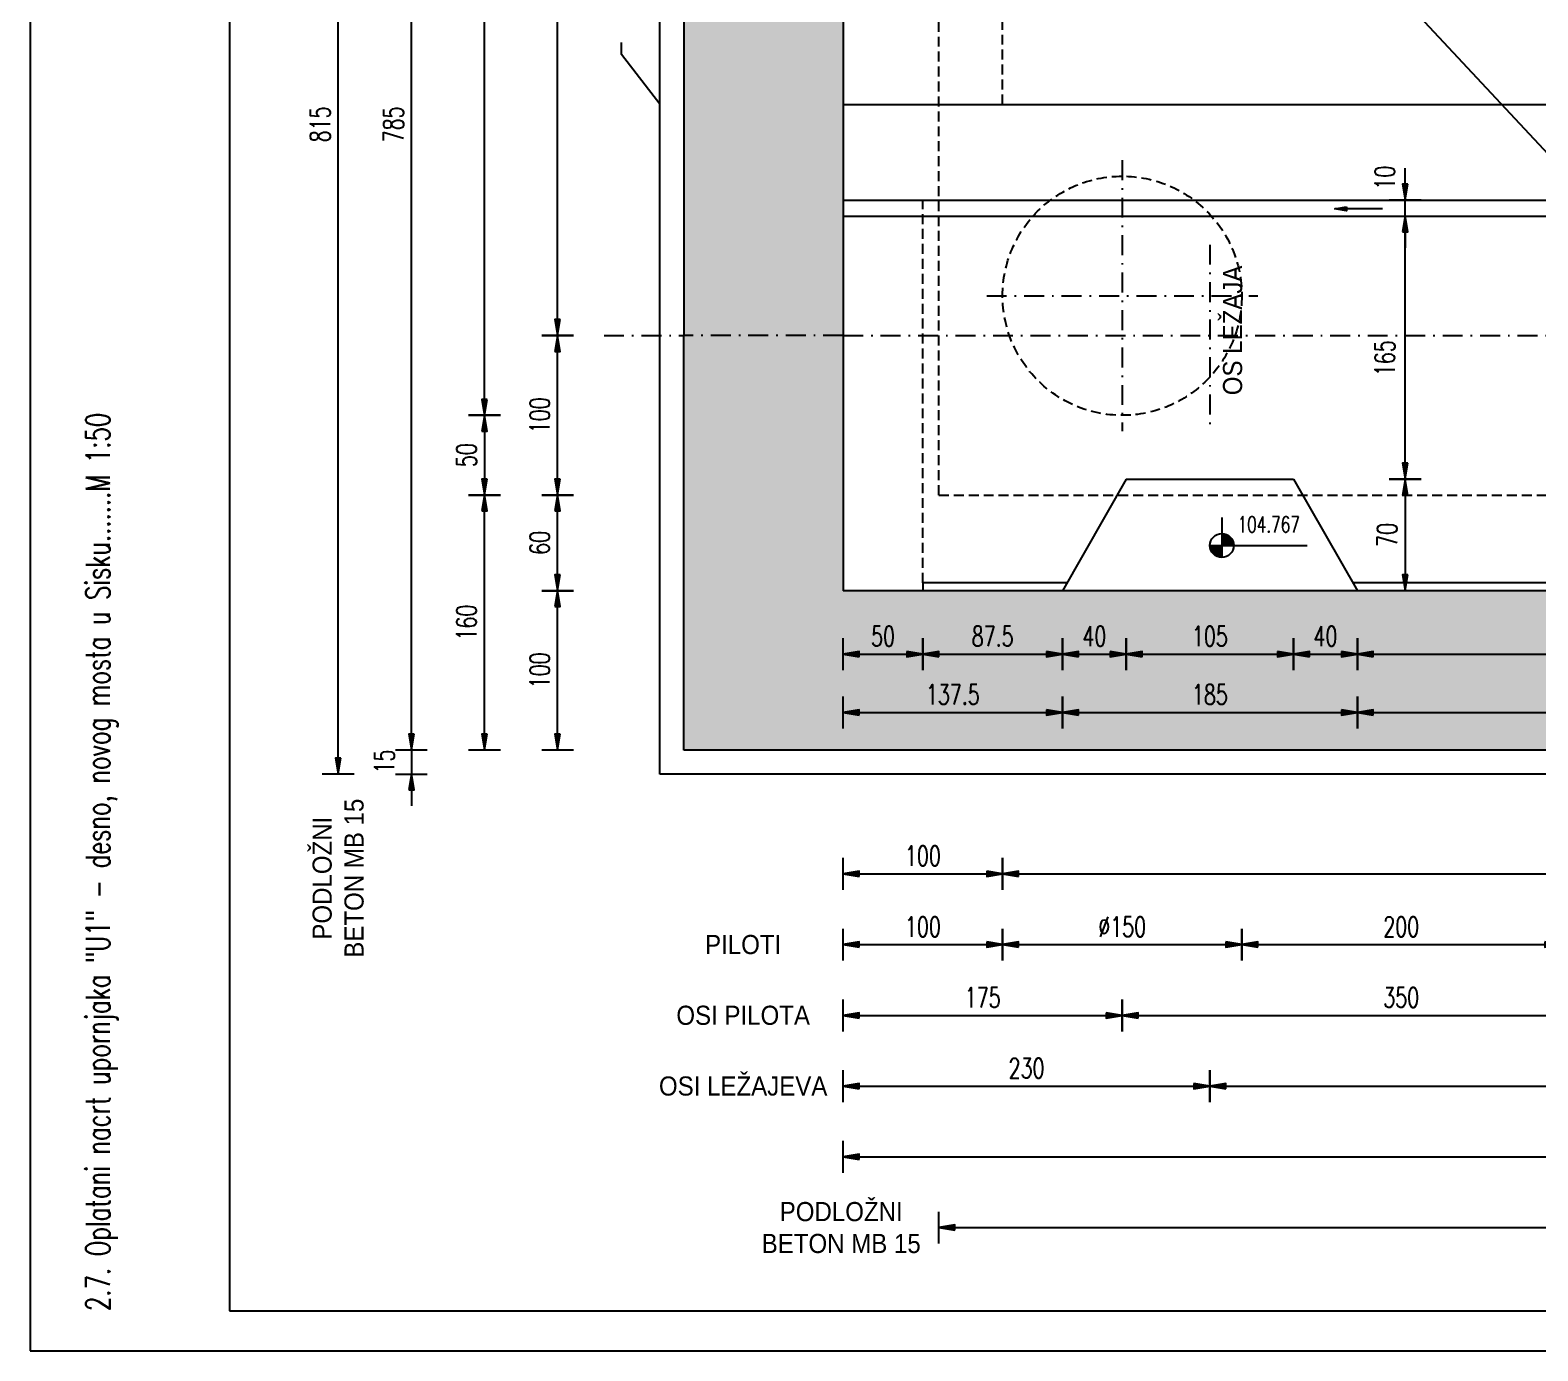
# Model space of a CAD drawing. Extents: x 4294 to 9958, y 64482 to 68154.
# Drawn here: x 4294 to 5240, y 64482 to 65310 of the extents above; entities that cross this region are included whole.
import ezdxf

# ---------------------------------------------------------------- set-up
doc = ezdxf.new("R2010")
doc.units = 0
doc.header["$LTSCALE"] = 50
doc.header["$PDMODE"] = 34
doc.header["$PDSIZE"] = 5
doc.linetypes.add('CENTER', pattern=[0.47, 0.25, -0.1, 0.02, -0.1])
doc.linetypes.add('HIDDEN2', pattern=[0.1875, 0.125, -0.0625])
doc.layers.get('DEFPOINTS').update_dxf_attribs({"linetype": 'CONTINUOUS'})
for name, color, linetype in [('BETON', 7, 'CONTINUOUS'), ('BETON tan', 40, 'CONTINUOUS'), ('FILE', 8, 'CONTINUOUS'), ('KOTE', 4, 'CONTINUOUS'), ('NEVIDLJIVO', 9, 'HIDDEN2'), ('OSI', 2, 'CENTER'), ('POM', 9, 'CONTINUOUS'), ('TANKO', 8, 'CONTINUOUS'), ('TEKST', 7, 'CONTINUOUS')]:
    doc.layers.add(name, color=color, linetype=linetype)
doc.styles.add('KOTE', font='romans.shx', dxfattribs={"width": 0.7})
doc.styles.get("Standard").update_dxf_attribs({"font": 'romans.shx', "width": 0.9})
doc.dimstyles.new('M50', dxfattribs={"dimscale": 100, "dimtxt": 0.125, "dimasz": 0.1, "dimexe": 0.4, "dimexo": 2, "dimgap": 0.05, "dimtad": 1, "dimdec": 1, "dimrnd": 0.01, "dimdsep": 46, "dimtxsty": 'KOTE', "dimblk1": 'S', "dimblk2": 'S', "dimsah": 1, "dimcen": 0.4, "dimdle": 0.4, "dimse1": 1, "dimse2": 1, "dimclrd": 8, "dimclre": 251, "dimclrt": 4, "dimadec": 0, "dimazin": 0, "dimtfac": 1, "dimtdec": 1, "dimtmove": 2, "dimatfit": 3, "dimldrblk": 'S', "dimfxl": 0, "dimtvp": 1, "dimtolj": 1, "dimtzin": 4, "dimarcsym": 0})

# ---------------------------------------------------------------- blocks, each defined once
blk = doc.blocks.new('S')
at = {"layer": 'KOTE', "color": 9}
blk.add_line((0, 1), (0, -1), dxfattribs=at)
blk.add_lwpolyline([(-1, 0.167), (-1, -0.167), (0, 0)], close=True, dxfattribs=at)
at = {"layer": 'KOTE', "color": 9, "linetype": 'ByBlock'}
blk.add_solid([(-1, 0.167), (-1, -0.167), (0, 0)], dxfattribs=at)
blk = doc.blocks.new('*D263')
at = {"layer": 'DEFPOINTS', "color": 0}
for p in [(4904.43, 65263.45), (4804.43, 64958.45), (4904.43, 64780.8)]:
    blk.add_point(p, dxfattribs=at)
at = {"layer": 'POM', "color": 8, "lineweight": -2}
blk.add_line((4814.43, 64780.8), (4894.43, 64780.8), dxfattribs=at)
at = {"layer": 'POM', "color": 8, "lineweight": -2, "xscale": 10, "yscale": 10, "zscale": 10, "rotation": 180}
blk.add_blockref('S', (4804.43, 64780.8), dxfattribs=at)
at = {"layer": 'POM', "color": 8, "lineweight": -2, "xscale": 10, "yscale": 10, "zscale": 10}
blk.add_blockref('S', (4904.43, 64780.8), dxfattribs=at)
at = {"layer": 'POM', "color": 4, "insert": (4854.43, 64792.05), "char_height": 12.5, "attachment_point": 5, "style": 'KOTE'}
blk.add_mtext('\\A1;100', dxfattribs=at)
blk = doc.blocks.new('*D264')
at = {"layer": 'DEFPOINTS', "color": 0}
for p in [(4904.43, 65263.45), (6104.43, 65263.45), (6104.43, 64780.8)]:
    blk.add_point(p, dxfattribs=at)
at = {"layer": 'POM', "color": 8, "lineweight": -2}
blk.add_line((4914.43, 64780.8), (6094.43, 64780.8), dxfattribs=at)
at = {"layer": 'POM', "color": 8, "lineweight": -2, "xscale": 10, "yscale": 10, "zscale": 10, "rotation": 180}
blk.add_blockref('S', (4904.43, 64780.8), dxfattribs=at)
at = {"layer": 'POM', "color": 8, "lineweight": -2, "xscale": 10, "yscale": 10, "zscale": 10}
blk.add_blockref('S', (6104.43, 64780.8), dxfattribs=at)
at = {"layer": 'POM', "color": 4, "insert": (5504.43, 64792.05), "char_height": 12.5, "attachment_point": 5, "style": 'KOTE'}
blk.add_mtext('\\A1;1200', dxfattribs=at)
blk = doc.blocks.new('*D266')
at = {"layer": 'DEFPOINTS', "color": 0}
for p in [(4904.43, 65143.45), (4804.43, 64958.45), (4904.43, 64736.41)]:
    blk.add_point(p, dxfattribs=at)
at = {"layer": 'POM', "color": 8, "lineweight": -2}
blk.add_line((4814.43, 64736.41), (4894.43, 64736.41), dxfattribs=at)
at = {"layer": 'POM', "color": 8, "lineweight": -2, "xscale": 10, "yscale": 10, "zscale": 10, "rotation": 180}
blk.add_blockref('S', (4804.43, 64736.41), dxfattribs=at)
at = {"layer": 'POM', "color": 8, "lineweight": -2, "xscale": 10, "yscale": 10, "zscale": 10}
blk.add_blockref('S', (4904.43, 64736.41), dxfattribs=at)
at = {"layer": 'POM', "color": 4, "insert": (4854.43, 64747.66), "char_height": 12.5, "attachment_point": 5, "style": 'KOTE'}
blk.add_mtext('\\A1;100', dxfattribs=at)
blk = doc.blocks.new('*D267')
at = {"layer": 'DEFPOINTS', "color": 0}
for p in [(4904.43, 65143.45), (5054.43, 65143.45), (5054.43, 64736.41)]:
    blk.add_point(p, dxfattribs=at)
at = {"layer": 'POM', "color": 8, "lineweight": -2}
blk.add_line((4914.43, 64736.41), (5044.43, 64736.41), dxfattribs=at)
at = {"layer": 'POM', "color": 8, "lineweight": -2, "xscale": 10, "yscale": 10, "zscale": 10, "rotation": 180}
blk.add_blockref('S', (4904.43, 64736.41), dxfattribs=at)
at = {"layer": 'POM', "color": 8, "lineweight": -2, "xscale": 10, "yscale": 10, "zscale": 10}
blk.add_blockref('S', (5054.43, 64736.41), dxfattribs=at)
at = {"layer": 'POM', "color": 4, "insert": (4979.43, 64747.66), "char_height": 12.5, "attachment_point": 5, "style": 'KOTE'}
blk.add_mtext('\\A1;%%c150', dxfattribs=at)
blk = doc.blocks.new('*D268')
at = {"layer": 'DEFPOINTS', "color": 0}
for p in [(5054.43, 65143.45), (5254.43, 65143.45), (5254.43, 64736.41)]:
    blk.add_point(p, dxfattribs=at)
at = {"layer": 'POM', "color": 8, "lineweight": -2}
blk.add_line((5064.43, 64736.41), (5244.43, 64736.41), dxfattribs=at)
at = {"layer": 'POM', "color": 8, "lineweight": -2, "xscale": 10, "yscale": 10, "zscale": 10, "rotation": 180}
blk.add_blockref('S', (5054.43, 64736.41), dxfattribs=at)
at = {"layer": 'POM', "color": 8, "lineweight": -2, "xscale": 10, "yscale": 10, "zscale": 10}
blk.add_blockref('S', (5254.43, 64736.41), dxfattribs=at)
at = {"layer": 'POM', "color": 4, "insert": (5154.43, 64747.66), "char_height": 12.5, "attachment_point": 5, "style": 'KOTE'}
blk.add_mtext('\\A1;200', dxfattribs=at)
blk = doc.blocks.new('*D275')
at = {"layer": 'DEFPOINTS', "color": 0}
for p in [(4979.43, 65058.45), (4804.43, 64958.45), (4979.43, 64692.03)]:
    blk.add_point(p, dxfattribs=at)
at = {"layer": 'POM', "color": 8, "lineweight": -2}
blk.add_line((4814.43, 64692.03), (4969.43, 64692.03), dxfattribs=at)
at = {"layer": 'POM', "color": 8, "lineweight": -2, "xscale": 10, "yscale": 10, "zscale": 10, "rotation": 180}
blk.add_blockref('S', (4804.43, 64692.03), dxfattribs=at)
at = {"layer": 'POM', "color": 8, "lineweight": -2, "xscale": 10, "yscale": 10, "zscale": 10}
blk.add_blockref('S', (4979.43, 64692.03), dxfattribs=at)
at = {"layer": 'POM', "color": 4, "insert": (4891.93, 64703.28), "char_height": 12.5, "attachment_point": 5, "style": 'KOTE'}
blk.add_mtext('\\A1;175', dxfattribs=at)
blk = doc.blocks.new('*D276')
at = {"layer": 'DEFPOINTS', "color": 0}
for p in [(4979.43, 65058.45), (5329.43, 65058.45), (5329.43, 64692.03)]:
    blk.add_point(p, dxfattribs=at)
at = {"layer": 'POM', "color": 8, "lineweight": -2}
blk.add_line((4989.43, 64692.03), (5319.43, 64692.03), dxfattribs=at)
at = {"layer": 'POM', "color": 8, "lineweight": -2, "xscale": 10, "yscale": 10, "zscale": 10, "rotation": 180}
blk.add_blockref('S', (4979.43, 64692.03), dxfattribs=at)
at = {"layer": 'POM', "color": 8, "lineweight": -2, "xscale": 10, "yscale": 10, "zscale": 10}
blk.add_blockref('S', (5329.43, 64692.03), dxfattribs=at)
at = {"layer": 'POM', "color": 4, "insert": (5154.43, 64703.28), "char_height": 12.5, "attachment_point": 5, "style": 'KOTE'}
blk.add_mtext('\\A1;350', dxfattribs=at)
blk = doc.blocks.new('*D280')
at = {"layer": 'DEFPOINTS', "color": 0}
for p in [(5034.43, 65061.45), (4804.43, 64958.45), (5034.43, 64647.65)]:
    blk.add_point(p, dxfattribs=at)
at = {"layer": 'POM', "color": 8, "lineweight": -2}
blk.add_line((4814.43, 64647.65), (5024.43, 64647.65), dxfattribs=at)
at = {"layer": 'POM', "color": 8, "lineweight": -2, "xscale": 10, "yscale": 10, "zscale": 10, "rotation": 180}
blk.add_blockref('S', (4804.43, 64647.65), dxfattribs=at)
at = {"layer": 'POM', "color": 8, "lineweight": -2, "xscale": 10, "yscale": 10, "zscale": 10}
blk.add_blockref('S', (5034.43, 64647.65), dxfattribs=at)
at = {"layer": 'POM', "color": 4, "insert": (4919.43, 64658.9), "char_height": 12.5, "attachment_point": 5, "style": 'KOTE'}
blk.add_mtext('\\A1;230', dxfattribs=at)
blk = doc.blocks.new('*D281')
at = {"layer": 'DEFPOINTS', "color": 0}
for p in [(5034.43, 65061.45), (5504.43, 64808.45), (5504.43, 64647.65)]:
    blk.add_point(p, dxfattribs=at)
at = {"layer": 'POM', "color": 8, "lineweight": -2}
blk.add_line((5044.43, 64647.65), (5494.43, 64647.65), dxfattribs=at)
at = {"layer": 'POM', "color": 8, "lineweight": -2, "xscale": 10, "yscale": 10, "zscale": 10, "rotation": 180}
blk.add_blockref('S', (5034.43, 64647.65), dxfattribs=at)
at = {"layer": 'POM', "color": 8, "lineweight": -2, "xscale": 10, "yscale": 10, "zscale": 10}
blk.add_blockref('S', (5504.43, 64647.65), dxfattribs=at)
at = {"layer": 'POM', "color": 4, "insert": (5269.43, 64658.9), "char_height": 12.5, "attachment_point": 5, "style": 'KOTE'}
blk.add_mtext('\\A1;470', dxfattribs=at)
blk = doc.blocks.new('*D284')
at = {"layer": 'DEFPOINTS', "color": 0}
for p in [(4804.43, 64958.45), (6204.43, 64958.45), (6204.43, 64603.27)]:
    blk.add_point(p, dxfattribs=at)
at = {"layer": 'POM', "color": 8, "lineweight": -2}
blk.add_line((4814.43, 64603.27), (6194.43, 64603.27), dxfattribs=at)
at = {"layer": 'POM', "color": 8, "lineweight": -2, "xscale": 10, "yscale": 10, "zscale": 10, "rotation": 180}
blk.add_blockref('S', (4804.43, 64603.27), dxfattribs=at)
at = {"layer": 'POM', "color": 8, "lineweight": -2, "xscale": 10, "yscale": 10, "zscale": 10}
blk.add_blockref('S', (6204.43, 64603.27), dxfattribs=at)
at = {"layer": 'POM', "color": 4, "insert": (5504.43, 64614.52), "char_height": 12.5, "attachment_point": 5, "style": 'KOTE'}
blk.add_mtext('\\A1;1400', dxfattribs=at)
blk = doc.blocks.new('*D285')
at = {"layer": 'DEFPOINTS', "color": 0}
for p in [(4625.33, 64958.45), (4804.43, 64958.45), (4704.43, 64858.45)]:
    blk.add_point(p, dxfattribs=at)
at = {"layer": 'POM', "color": 8, "lineweight": -2}
blk.add_line((4625.33, 64868.45), (4625.33, 64948.45), dxfattribs=at)
at = {"layer": 'POM', "color": 8, "lineweight": -2, "xscale": 10, "yscale": 10, "zscale": 10}
for p, rotation in [((4625.33, 64958.45), 90), ((4625.33, 64858.45), 270)]:
    blk.add_blockref('S', p, dxfattribs=dict(at, rotation=rotation))
at = {"layer": 'POM', "color": 4, "insert": (4614.08, 64908.45), "char_height": 12.5, "attachment_point": 5, "rotation": 90, "style": 'KOTE'}
blk.add_mtext('\\A1;100', dxfattribs=at)
blk = doc.blocks.new('*D286')
at = {"layer": 'DEFPOINTS', "color": 0}
for p in [(4625.33, 65018.45), (4864.43, 65018.45), (4804.43, 64958.45)]:
    blk.add_point(p, dxfattribs=at)
at = {"layer": 'POM', "color": 8, "lineweight": -2}
blk.add_line((4625.33, 64968.45), (4625.33, 65008.45), dxfattribs=at)
at = {"layer": 'POM', "color": 8, "lineweight": -2, "xscale": 10, "yscale": 10, "zscale": 10}
for p, rotation in [((4625.33, 65018.45), 90), ((4625.33, 64958.45), 270)]:
    blk.add_blockref('S', p, dxfattribs=dict(at, rotation=rotation))
at = {"layer": 'POM', "color": 4, "insert": (4614.08, 64988.45), "char_height": 12.5, "attachment_point": 5, "rotation": 90, "style": 'KOTE'}
blk.add_mtext('\\A1;60', dxfattribs=at)
blk = doc.blocks.new('*D287')
at = {"layer": 'DEFPOINTS', "color": 0}
for p in [(4625.33, 65118.45), (4654.43, 65118.45), (4864.43, 65018.45)]:
    blk.add_point(p, dxfattribs=at)
at = {"layer": 'POM', "color": 8, "lineweight": -2}
blk.add_line((4625.33, 65028.45), (4625.33, 65108.45), dxfattribs=at)
at = {"layer": 'POM', "color": 8, "lineweight": -2, "xscale": 10, "yscale": 10, "zscale": 10}
for p, rotation in [((4625.33, 65118.45), 90), ((4625.33, 65018.45), 270)]:
    blk.add_blockref('S', p, dxfattribs=dict(at, rotation=rotation))
at = {"layer": 'POM', "color": 4, "insert": (4614.08, 65068.45), "char_height": 12.5, "attachment_point": 5, "rotation": 90, "style": 'KOTE'}
blk.add_mtext('\\A1;100', dxfattribs=at)
blk = doc.blocks.new('*D288')
at = {"layer": 'DEFPOINTS', "color": 0}
for p in [(4579.46, 65018.45), (4864.43, 65018.45), (4704.43, 64858.45)]:
    blk.add_point(p, dxfattribs=at)
at = {"layer": 'POM', "color": 8, "lineweight": -2}
blk.add_line((4579.46, 64868.45), (4579.46, 65008.45), dxfattribs=at)
at = {"layer": 'POM', "color": 8, "lineweight": -2, "xscale": 10, "yscale": 10, "zscale": 10}
for p, rotation in [((4579.46, 65018.45), 90), ((4579.46, 64858.45), 270)]:
    blk.add_blockref('S', p, dxfattribs=dict(at, rotation=rotation))
at = {"layer": 'POM', "color": 4, "insert": (4568.21, 64938.45), "char_height": 12.5, "attachment_point": 5, "rotation": 90, "style": 'KOTE'}
blk.add_mtext('\\A1;160', dxfattribs=at)
blk = doc.blocks.new('*D289')
at = {"layer": 'DEFPOINTS', "color": 0}
for p in [(4625.33, 65643.45), (4704.43, 65643.45), (4654.43, 65118.45)]:
    blk.add_point(p, dxfattribs=at)
at = {"layer": 'POM', "color": 8, "lineweight": -2}
blk.add_line((4625.33, 65128.45), (4625.33, 65633.45), dxfattribs=at)
at = {"layer": 'POM', "color": 8, "lineweight": -2, "xscale": 10, "yscale": 10, "zscale": 10}
for p, rotation in [((4625.33, 65643.45), 90), ((4625.33, 65118.45), 270)]:
    blk.add_blockref('S', p, dxfattribs=dict(at, rotation=rotation))
at = {"layer": 'POM', "color": 4, "insert": (4614.08, 65380.95), "char_height": 12.5, "attachment_point": 5, "rotation": 90, "style": 'KOTE'}
blk.add_mtext('\\A1;525', dxfattribs=at)
blk = doc.blocks.new('*D290')
at = {"layer": 'DEFPOINTS', "color": 0}
for p in [(4579.46, 65643.45), (4704.43, 65643.45), (4979.43, 65068.45)]:
    blk.add_point(p, dxfattribs=at)
at = {"layer": 'POM', "color": 8, "lineweight": -2}
blk.add_line((4579.46, 65078.45), (4579.46, 65633.45), dxfattribs=at)
at = {"layer": 'POM', "color": 8, "lineweight": -2, "xscale": 10, "yscale": 10, "zscale": 10}
for p, rotation in [((4579.46, 65643.45), 90), ((4579.46, 65068.45), 270)]:
    blk.add_blockref('S', p, dxfattribs=dict(at, rotation=rotation))
at = {"layer": 'POM', "color": 4, "insert": (4568.21, 65355.95), "char_height": 12.5, "attachment_point": 5, "rotation": 90, "style": 'KOTE'}
blk.add_mtext('\\A1;575', dxfattribs=at)
blk = doc.blocks.new('*D291')
at = {"layer": 'DEFPOINTS', "color": 0}
for p in [(4533.58, 65643.45), (4704.43, 65643.45), (4704.43, 64858.45)]:
    blk.add_point(p, dxfattribs=at)
at = {"layer": 'POM', "color": 8, "lineweight": -2}
blk.add_line((4533.58, 64868.45), (4533.58, 65633.45), dxfattribs=at)
at = {"layer": 'POM', "color": 8, "lineweight": -2, "xscale": 10, "yscale": 10, "zscale": 10}
for p, rotation in [((4533.58, 65643.45), 90), ((4533.58, 64858.45), 270)]:
    blk.add_blockref('S', p, dxfattribs=dict(at, rotation=rotation))
at = {"layer": 'POM', "color": 4, "insert": (4522.33, 65250.95), "char_height": 12.5, "attachment_point": 5, "rotation": 90, "style": 'KOTE'}
blk.add_mtext('\\A1;785', dxfattribs=at)
blk = doc.blocks.new('*D309')
at = {"layer": 'DEFPOINTS', "color": 0}
for p in [(4487.71, 65658.45), (4689.43, 65658.45), (4689.43, 64843.45)]:
    blk.add_point(p, dxfattribs=at)
at = {"layer": 'POM', "color": 8, "lineweight": -2}
blk.add_line((4487.71, 64853.45), (4487.71, 65648.45), dxfattribs=at)
at = {"layer": 'POM', "color": 8, "lineweight": -2, "xscale": 10, "yscale": 10, "zscale": 10}
for p, rotation in [((4487.71, 65658.45), 90), ((4487.71, 64843.45), 270)]:
    blk.add_blockref('S', p, dxfattribs=dict(at, rotation=rotation))
at = {"layer": 'POM', "color": 4, "insert": (4476.46, 65250.95), "char_height": 12.5, "attachment_point": 5, "rotation": 90, "style": 'KOTE'}
blk.add_mtext('\\A1;815', dxfattribs=at)
blk = doc.blocks.new('*D310')
at = {"layer": 'DEFPOINTS', "color": 0}
for p in [(4704.43, 64858.45), (4533.58, 64843.45), (4689.43, 64843.45)]:
    blk.add_point(p, dxfattribs=at)
at = {"layer": 'POM', "color": 8, "lineweight": -2}
for p, q in [((4533.58, 64868.45), (4533.58, 64878.45)), ((4533.58, 64858.45), (4533.58, 64843.45)), ((4533.58, 64833.45), (4533.58, 64823.45))]:
    blk.add_line(p, q, dxfattribs=at)
at = {"layer": 'POM', "color": 8, "lineweight": -2, "xscale": 10, "yscale": 10, "zscale": 10}
for p, rotation in [((4533.58, 64858.45), 270), ((4533.58, 64843.45), 90)]:
    blk.add_blockref('S', p, dxfattribs=dict(at, rotation=rotation))
at = {"layer": 'POM', "color": 4, "insert": (4516.63, 64851.27), "char_height": 12.5, "attachment_point": 5, "rotation": 90, "style": 'KOTE'}
blk.add_mtext('\\A1;15', dxfattribs=at)
blk = doc.blocks.new('*D315')
at = {"layer": 'DEFPOINTS', "color": 0}
for p in [(4864.43, 65018.45), (6144.43, 65018.45), (6144.43, 64558.88)]:
    blk.add_point(p, dxfattribs=at)
at = {"layer": 'POM', "color": 8, "lineweight": -2}
blk.add_line((4874.43, 64558.88), (6134.43, 64558.88), dxfattribs=at)
at = {"layer": 'POM', "color": 8, "lineweight": -2, "xscale": 10, "yscale": 10, "zscale": 10, "rotation": 180}
blk.add_blockref('S', (4864.43, 64558.88), dxfattribs=at)
at = {"layer": 'POM', "color": 8, "lineweight": -2, "xscale": 10, "yscale": 10, "zscale": 10}
blk.add_blockref('S', (6144.43, 64558.88), dxfattribs=at)
at = {"layer": 'POM', "color": 4, "insert": (5504.43, 64570.13), "char_height": 12.5, "attachment_point": 5, "style": 'KOTE'}
blk.add_mtext('\\A1;1280', dxfattribs=at)
blk = doc.blocks.new('*D422')
at = {"layer": 'DEFPOINTS', "color": 0}
for p in [(4979.43, 65068.45), (4579.46, 65018.45), (4864.43, 65018.45)]:
    blk.add_point(p, dxfattribs=at)
at = {"layer": 'POM', "color": 8, "lineweight": -2}
blk.add_line((4579.46, 65058.45), (4579.46, 65028.45), dxfattribs=at)
at = {"layer": 'POM', "color": 8, "lineweight": -2, "xscale": 10, "yscale": 10, "zscale": 10}
for p, rotation in [((4579.46, 65068.45), 90), ((4579.46, 65018.45), 270)]:
    blk.add_blockref('S', p, dxfattribs=dict(at, rotation=rotation))
at = {"layer": 'POM', "color": 4, "insert": (4568.21, 65043.45), "char_height": 12.5, "attachment_point": 5, "rotation": 90, "style": 'KOTE'}
blk.add_mtext('\\A1;50', dxfattribs=at)
blk = doc.blocks.new('*D423')
at = {"layer": 'DEFPOINTS', "color": 0}
for p in [(4979.43, 65518.45), (5329.43, 65143.45), (5329.43, 65143.45)]:
    blk.add_point(p, dxfattribs=at)
at = {"layer": 'POM', "color": 8, "lineweight": -2}
blk.add_line((4986.26, 65511.14), (5322.61, 65150.76), dxfattribs=at)
at = {"layer": 'POM', "color": 8, "lineweight": -2, "xscale": 10, "yscale": 10, "zscale": 10}
for p, rotation in [((4979.43, 65518.45), 133.0250659891197), ((5329.43, 65143.45), 313.0250659891197)]:
    blk.add_blockref('S', p, dxfattribs=dict(at, rotation=rotation))
at = {"layer": 'POM', "color": 4, "insert": (5162.66, 65338.62), "char_height": 12.5, "attachment_point": 5, "rotation": 313.02507, "style": 'KOTE'}
blk.add_mtext('\\A1;513', dxfattribs=at)
blk = doc.blocks.new('*D456')
at = {"layer": 'DEFPOINTS', "color": 0}
for p in [(4804.43, 64958.45), (4854.43, 64958.45), (4854.43, 64918.59)]:
    blk.add_point(p, dxfattribs=at)
at = {"layer": 'POM', "color": 8, "lineweight": -2}
blk.add_line((4814.43, 64918.59), (4844.43, 64918.59), dxfattribs=at)
at = {"layer": 'POM', "color": 8, "lineweight": -2, "xscale": 10, "yscale": 10, "zscale": 10, "rotation": 180}
blk.add_blockref('S', (4804.43, 64918.59), dxfattribs=at)
at = {"layer": 'POM', "color": 8, "lineweight": -2, "xscale": 10, "yscale": 10, "zscale": 10}
blk.add_blockref('S', (4854.43, 64918.59), dxfattribs=at)
at = {"layer": 'POM', "color": 4, "insert": (4829.43, 64929.84), "char_height": 12.5, "attachment_point": 5, "style": 'KOTE'}
blk.add_mtext('\\A1;50', dxfattribs=at)
blk = doc.blocks.new('*D457')
at = {"layer": 'DEFPOINTS', "color": 0}
for p in [(4854.43, 64958.45), (4941.93, 64958.45), (4941.93, 64918.59)]:
    blk.add_point(p, dxfattribs=at)
at = {"layer": 'POM', "color": 8, "lineweight": -2}
blk.add_line((4864.43, 64918.59), (4931.93, 64918.59), dxfattribs=at)
at = {"layer": 'POM', "color": 8, "lineweight": -2, "xscale": 10, "yscale": 10, "zscale": 10, "rotation": 180}
blk.add_blockref('S', (4854.43, 64918.59), dxfattribs=at)
at = {"layer": 'POM', "color": 8, "lineweight": -2, "xscale": 10, "yscale": 10, "zscale": 10}
blk.add_blockref('S', (4941.93, 64918.59), dxfattribs=at)
at = {"layer": 'POM', "color": 4, "insert": (4898.18, 64929.84), "char_height": 12.5, "attachment_point": 5, "style": 'KOTE'}
blk.add_mtext('\\A1;87.5', dxfattribs=at)
blk = doc.blocks.new('*D458')
at = {"layer": 'DEFPOINTS', "color": 0}
for p in [(4981.93, 65028.45), (4941.93, 64958.45), (4981.93, 64918.59)]:
    blk.add_point(p, dxfattribs=at)
at = {"layer": 'POM', "color": 8, "lineweight": -2}
blk.add_line((4951.93, 64918.59), (4971.93, 64918.59), dxfattribs=at)
at = {"layer": 'POM', "color": 8, "lineweight": -2, "xscale": 10, "yscale": 10, "zscale": 10, "rotation": 180}
blk.add_blockref('S', (4941.93, 64918.59), dxfattribs=at)
at = {"layer": 'POM', "color": 8, "lineweight": -2, "xscale": 10, "yscale": 10, "zscale": 10}
blk.add_blockref('S', (4981.93, 64918.59), dxfattribs=at)
at = {"layer": 'POM', "color": 4, "insert": (4961.93, 64929.84), "char_height": 12.5, "attachment_point": 5, "style": 'KOTE'}
blk.add_mtext('\\A1;40', dxfattribs=at)
blk = doc.blocks.new('*D459')
at = {"layer": 'DEFPOINTS', "color": 0}
for p in [(4981.93, 65028.45), (5086.93, 65028.45), (5086.93, 64918.59)]:
    blk.add_point(p, dxfattribs=at)
at = {"layer": 'POM', "color": 8, "lineweight": -2}
blk.add_line((4991.93, 64918.59), (5076.93, 64918.59), dxfattribs=at)
at = {"layer": 'POM', "color": 8, "lineweight": -2, "xscale": 10, "yscale": 10, "zscale": 10, "rotation": 180}
blk.add_blockref('S', (4981.93, 64918.59), dxfattribs=at)
at = {"layer": 'POM', "color": 8, "lineweight": -2, "xscale": 10, "yscale": 10, "zscale": 10}
blk.add_blockref('S', (5086.93, 64918.59), dxfattribs=at)
at = {"layer": 'POM', "color": 4, "insert": (5034.43, 64929.84), "char_height": 12.5, "attachment_point": 5, "style": 'KOTE'}
blk.add_mtext('\\A1;105', dxfattribs=at)
blk = doc.blocks.new('*D460')
at = {"layer": 'DEFPOINTS', "color": 0}
for p in [(5086.93, 65028.45), (5126.93, 64958.45), (5126.93, 64918.59)]:
    blk.add_point(p, dxfattribs=at)
at = {"layer": 'POM', "color": 8, "lineweight": -2}
blk.add_line((5096.93, 64918.59), (5116.93, 64918.59), dxfattribs=at)
at = {"layer": 'POM', "color": 8, "lineweight": -2, "xscale": 10, "yscale": 10, "zscale": 10, "rotation": 180}
blk.add_blockref('S', (5086.93, 64918.59), dxfattribs=at)
at = {"layer": 'POM', "color": 8, "lineweight": -2, "xscale": 10, "yscale": 10, "zscale": 10}
blk.add_blockref('S', (5126.93, 64918.59), dxfattribs=at)
at = {"layer": 'POM', "color": 4, "insert": (5106.93, 64929.84), "char_height": 12.5, "attachment_point": 5, "style": 'KOTE'}
blk.add_mtext('\\A1;40', dxfattribs=at)
blk = doc.blocks.new('*D461')
at = {"layer": 'DEFPOINTS', "color": 0}
for p in [(5126.93, 64958.45), (5411.93, 64958.45), (5411.93, 64918.59)]:
    blk.add_point(p, dxfattribs=at)
at = {"layer": 'POM', "color": 8, "lineweight": -2}
blk.add_line((5136.93, 64918.59), (5401.93, 64918.59), dxfattribs=at)
at = {"layer": 'POM', "color": 8, "lineweight": -2, "xscale": 10, "yscale": 10, "zscale": 10, "rotation": 180}
blk.add_blockref('S', (5126.93, 64918.59), dxfattribs=at)
at = {"layer": 'POM', "color": 8, "lineweight": -2, "xscale": 10, "yscale": 10, "zscale": 10}
blk.add_blockref('S', (5411.93, 64918.59), dxfattribs=at)
at = {"layer": 'POM', "color": 4, "insert": (5269.43, 64929.84), "char_height": 12.5, "attachment_point": 5, "style": 'KOTE'}
blk.add_mtext('\\A1;285', dxfattribs=at)
blk = doc.blocks.new('*D464')
at = {"layer": 'DEFPOINTS', "color": 0}
for p in [(4804.43, 64958.45), (4941.93, 64958.45), (4941.93, 64882.04)]:
    blk.add_point(p, dxfattribs=at)
at = {"layer": 'POM', "color": 8, "lineweight": -2}
blk.add_line((4814.43, 64882.04), (4931.93, 64882.04), dxfattribs=at)
at = {"layer": 'POM', "color": 8, "lineweight": -2, "xscale": 10, "yscale": 10, "zscale": 10, "rotation": 180}
blk.add_blockref('S', (4804.43, 64882.04), dxfattribs=at)
at = {"layer": 'POM', "color": 8, "lineweight": -2, "xscale": 10, "yscale": 10, "zscale": 10}
blk.add_blockref('S', (4941.93, 64882.04), dxfattribs=at)
at = {"layer": 'POM', "color": 4, "insert": (4873.18, 64893.29), "char_height": 12.5, "attachment_point": 5, "style": 'KOTE'}
blk.add_mtext('\\A1;137.5', dxfattribs=at)
blk = doc.blocks.new('*D465')
at = {"layer": 'DEFPOINTS', "color": 0}
for p in [(4941.93, 64958.45), (5126.93, 64958.45), (5126.93, 64882.04)]:
    blk.add_point(p, dxfattribs=at)
at = {"layer": 'POM', "color": 8, "lineweight": -2}
blk.add_line((4951.93, 64882.04), (5116.93, 64882.04), dxfattribs=at)
at = {"layer": 'POM', "color": 8, "lineweight": -2, "xscale": 10, "yscale": 10, "zscale": 10, "rotation": 180}
blk.add_blockref('S', (4941.93, 64882.04), dxfattribs=at)
at = {"layer": 'POM', "color": 8, "lineweight": -2, "xscale": 10, "yscale": 10, "zscale": 10}
blk.add_blockref('S', (5126.93, 64882.04), dxfattribs=at)
at = {"layer": 'POM', "color": 4, "insert": (5034.43, 64893.29), "char_height": 12.5, "attachment_point": 5, "style": 'KOTE'}
blk.add_mtext('\\A1;185', dxfattribs=at)
blk = doc.blocks.new('*D466')
at = {"layer": 'DEFPOINTS', "color": 0}
for p in [(5126.93, 64958.45), (5411.93, 64958.45), (5411.93, 64882.04)]:
    blk.add_point(p, dxfattribs=at)
at = {"layer": 'POM', "color": 8, "lineweight": -2}
blk.add_line((5136.93, 64882.04), (5401.93, 64882.04), dxfattribs=at)
at = {"layer": 'POM', "color": 8, "lineweight": -2, "xscale": 10, "yscale": 10, "zscale": 10, "rotation": 180}
blk.add_blockref('S', (5126.93, 64882.04), dxfattribs=at)
at = {"layer": 'POM', "color": 8, "lineweight": -2, "xscale": 10, "yscale": 10, "zscale": 10}
blk.add_blockref('S', (5411.93, 64882.04), dxfattribs=at)
at = {"layer": 'POM', "color": 4, "insert": (5269.43, 64893.29), "char_height": 12.5, "attachment_point": 5, "style": 'KOTE'}
blk.add_mtext('\\A1;285', dxfattribs=at)
blk = doc.blocks.new('*D627')
at = {"layer": 'BETON tan', "color": 8, "lineweight": -2}
blk.add_line((5156.86, 65018.45), (5156.86, 64968.45), dxfattribs=at)
at = {"layer": 'DEFPOINTS', "color": 0}
for p in [(5079.43, 65028.45), (5119.43, 64958.45), (5156.86, 64958.45)]:
    blk.add_point(p, dxfattribs=at)
at = {"layer": 'BETON tan', "color": 8, "lineweight": -2, "xscale": 10, "yscale": 10, "zscale": 10}
for p, rotation in [((5156.86, 65028.45), 90), ((5156.86, 64958.45), 270)]:
    blk.add_blockref('S', p, dxfattribs=dict(at, rotation=rotation))
at = {"layer": 'BETON tan', "color": 4, "insert": (5145.61, 64993.45), "char_height": 12.5, "attachment_point": 5, "rotation": 90, "style": 'KOTE'}
blk.add_mtext('\\A1;70', dxfattribs=at)
blk = doc.blocks.new('STR')
at = {"layer": 'KOTE', "color": 9}
blk.add_lwpolyline([(-1, 0.17), (-1, -0.17), (0, 0)], close=True, dxfattribs=at)
at = {"layer": 'KOTE', "color": 9, "linetype": 'ByBlock'}
blk.add_solid([(-1, 0.17), (-1, -0.17), (0, 0)], dxfattribs=at)
blk = doc.blocks.new('*D631')
at = {"layer": 'BETON tan', "color": 8, "lineweight": -2}
blk.add_line((5156.86, 65038.45), (5156.86, 65183.45), dxfattribs=at)
at = {"layer": 'DEFPOINTS', "color": 0}
for p in [(5127.83, 65193.45), (5156.86, 65193.45), (5079.43, 65028.45)]:
    blk.add_point(p, dxfattribs=at)
at = {"layer": 'BETON tan', "color": 8, "lineweight": -2, "xscale": 10, "yscale": 10, "zscale": 10}
for p, rotation in [((5156.86, 65193.45), 90), ((5156.86, 65028.45), 270)]:
    blk.add_blockref('S', p, dxfattribs=dict(at, rotation=rotation))
at = {"layer": 'BETON tan', "color": 4, "insert": (5144.14, 65104.27), "char_height": 12.5, "attachment_point": 5, "rotation": 90, "style": 'KOTE'}
blk.add_mtext('\\A1;165', dxfattribs=at)
blk = doc.blocks.new('*D632')
at = {"layer": 'BETON tan', "color": 8, "lineweight": -2}
for p, q in [((5156.86, 65213.45), (5156.86, 65223.45)), ((5156.86, 65193.45), (5156.86, 65203.45)), ((5156.86, 65183.45), (5156.86, 65173.45))]:
    blk.add_line(p, q, dxfattribs=at)
at = {"layer": 'DEFPOINTS', "color": 0}
for p in [(5147.83, 65203.45), (5156.86, 65203.45), (5127.83, 65193.45)]:
    blk.add_point(p, dxfattribs=at)
at = {"layer": 'BETON tan', "color": 8, "lineweight": -2, "xscale": 10, "yscale": 10, "zscale": 10}
for p, rotation in [((5156.86, 65203.45), 270), ((5156.86, 65193.45), 90)]:
    blk.add_blockref('S', p, dxfattribs=dict(at, rotation=rotation))
at = {"layer": 'BETON tan', "color": 4, "insert": (5144.14, 65217.54), "char_height": 12.5, "attachment_point": 5, "rotation": 90, "style": 'KOTE'}
blk.add_mtext('\\A1;10', dxfattribs=at)
blk = doc.blocks.new('A$C113171CC')
at = {"layer": 'POM'}
for p, q in [((-161.3, 56.57), (-161.3, 31.57)), ((-168.8, 39.07), (-107.86, 39.07))]:
    blk.add_line(p, q, dxfattribs=at)
at = {"layer": 'POM', "const_width": 7.5}
for points in [[(-165.05, 39.07, 0.414214), (-161.3, 35.32, 0.414214)], [(-157.55, 39.07, 0.414214), (-161.3, 42.82, 1)]]:
    blk.add_lwpolyline(points, format="xyb", dxfattribs=at)
at = {"layer": 'POM'}
blk.add_circle((-161.3, 39.07), 7.5, dxfattribs=at)

msp = doc.modelspace()

# ---------------------------------------------------------------- hatches: boundary and pattern name
at = {"layer": 'BETON tan'}
h = msp.add_hatch(dxfattribs=at)
h.set_pattern_fill('DOTS', color=256, scale=1.5, style=0)
h.paths.add_polyline_path([(4704.43, 65643.45), (4804.43, 65643.45), (4804.43, 65118.45), (4704.43, 65118.45)])
h = msp.add_hatch(dxfattribs=at)
h.set_pattern_fill('DOTS', color=256, scale=1.5, style=0)
h.paths.add_polyline_path([(4804.43, 65118.45), (4704.43, 65118.45), (4704.43, 64858.45), (4804.43, 64858.45)])
h = msp.add_hatch(dxfattribs=at)
h.set_pattern_fill('DOTS', color=256, scale=1.5, style=0)
h.paths.add_polyline_path([(4804.43, 64958.45), (5267.61, 64958.45), (5267.61, 64858.45), (4804.43, 64858.45)])
h.paths.add_polyline_path([(4819.23, 64939.22), (4839.64, 64939.22), (4839.64, 64920.47), (4819.23, 64920.47)], flags=24)
h.paths.add_polyline_path([(4853.18, 64902.67), (4893.18, 64902.67), (4893.18, 64883.92), (4853.18, 64883.92)], flags=24)
h.paths.add_polyline_path([(4881.73, 64939.22), (4914.64, 64939.22), (4914.64, 64920.47), (4881.73, 64920.47)], flags=24)
h.paths.add_polyline_path([(4951.73, 64939.22), (4972.14, 64939.22), (4972.14, 64920.47), (4951.73, 64920.47)], flags=24)
h.paths.add_polyline_path([(5020.68, 64902.67), (5048.18, 64902.67), (5048.18, 64883.92), (5020.68, 64883.92)], flags=24)
h.paths.add_polyline_path([(5020.68, 64939.22), (5048.18, 64939.22), (5048.18, 64920.47), (5020.68, 64920.47)], flags=24)
h.paths.add_polyline_path([(5096.73, 64939.22), (5117.14, 64939.22), (5117.14, 64920.47), (5096.73, 64920.47)], flags=24)
h.paths.add_polyline_path([(5255.06, 64939.22), (5283.81, 64939.22), (5283.81, 64920.47), (5255.06, 64920.47)], flags=9)
h.paths.add_polyline_path([(5255.06, 64902.67), (5283.81, 64902.67), (5283.81, 64883.92), (5255.06, 64883.92)], flags=9)

# ---------------------------------------------------------------- linework, layer by layer
at = {"layer": 'BETON'}
for p, q in [((4804.43, 65643.45), (4804.43, 65118.45)), ((4804.43, 65263.45), (6204.43, 65263.45)), ((4804.43, 65203.45), (6204.43, 65203.45)), ((4804.43, 65118.45), (4804.43, 64958.45)), ((4981.93, 65028.45), (4941.93, 64958.45)), ((4981.93, 65028.45), (5086.93, 65028.45)), ((5086.93, 65028.45), (5126.93, 64958.45)), ((5504.43, 64958.45), (4804.43, 64958.45))]:
    msp.add_line(p, q, dxfattribs=at)
for points in [[(4294.49, 64481.61), (9957.6, 64481.61), (9957.6, 68153.83), (4294.49, 68153.83)], [(4419.49, 64506.61), (9932.6, 64506.61), (9932.6, 68128.83), (4419.49, 68128.83)]]:
    msp.add_lwpolyline(points, close=True, dxfattribs=at)
at = {"layer": 'BETON tan'}
for p, q in [((4704.43, 65643.45), (4704.43, 65118.45)), ((4804.43, 65193.45), (6154.43, 65193.45)), ((4704.43, 64858.45), (4704.43, 65118.45)), ((4944.79, 64963.45), (4854.43, 64963.45)), ((4854.43, 64963.45), (4854.43, 64958.45)), ((5414.79, 64963.45), (5124.08, 64963.45)), ((5504.43, 64858.45), (4704.43, 64858.45))]:
    msp.add_line(p, q, dxfattribs=at)
at = {"layer": 'NEVIDLJIVO'}
for p, q in [((4864.43, 65018.45), (4864.43, 65643.45)), ((4904.43, 65263.45), (4904.43, 65643.45)), ((4854.43, 64963.45), (4854.43, 65203.45)), ((4864.43, 65018.45), (6144.43, 65018.45))]:
    msp.add_line(p, q, dxfattribs=at)
msp.add_circle((4979.43, 65143.45), 75, dxfattribs=at)
at = {"layer": 'OSI'}
for p, q in [((4979.43, 65228.45), (4979.43, 65058.45)), ((5034.43, 65175.45), (5034.43, 65061.45)), ((4894.43, 65143.45), (5064.43, 65143.45)), ((4654.43, 65118.45), (4704.43, 65118.45)), ((4804.43, 65118.45), (4704.43, 65118.45)), ((4804.43, 65118.45), (6204.43, 65118.45))]:
    msp.add_line(p, q, dxfattribs=at)
at = {"layer": 'POM'}
for p, q in [((4689.43, 64843.45), (4689.43, 65658.45)), ((4665.41, 65294.74), (4665.41, 65302.32)), ((4689.43, 65263.67), (4665.41, 65294.74)), ((6319.43, 64843.45), (4689.43, 64843.45))]:
    msp.add_line(p, q, dxfattribs=at)
at = {"layer": 'TANKO'}
msp.add_line((5142.71, 65198.02), (5112.71, 65198.02), dxfattribs=at)

# ---------------------------------------------------------------- block references
at = {"layer": 'KOTE', "xscale": -7.5, "yscale": 7.5, "zscale": 7.5}
msp.add_blockref('STR', (5112.71, 65198.02), dxfattribs=at)
at = {"layer": 'POM'}
msp.add_blockref('A$C113171CC', (5203.24, 64947.71), dxfattribs=at)

# ---------------------------------------------------------------- texts
at = {"layer": 'FILE', "style": 'KOTE', "width": 0.7}
msp.add_text('2.7. Oplatani nacrt upornjaka "U1" - desno, novog mosta u Sisku.......M 1:50', height=15, rotation=90, dxfattribs=at).set_placement((4344.49, 64506.61))
at = {"layer": 'POM', "style": 'KOTE', "width": 0.7}
msp.add_attdef('104.767', (5051.83, 64994.99), '', height=10, dxfattribs=at)
at = {"layer": 'TEKST', "char_height": 12, "attachment_point": 5, "rotation": 90}
for s, insert in [('{\\fArial|b0|i0|c238|p34;OS LEŽAJA}', (5048.72, 65121.7)), ('{\\fArial|b0|i0|c238|p34;PODLOŽNI\\PBETON MB 15}', (4487.71, 64778.1))]:
    msp.add_mtext(s, dxfattribs=dict(at, insert=insert))
at = {"layer": 'TEKST', "char_height": 12, "attachment_point": 5}
for s, insert in [('{\\fArial|b0|i0|c238|p34;PILOTI}', (4741.7, 64736.41)), ('{\\fArial|b0|i0|c238|p34;OSI PILOTA}', (4741.7, 64692.03)), ('{\\fArial|b0|i0|c238|p34;OSI LEŽAJEVA}', (4741.7, 64647.65)), ('{\\fArial|b0|i0|c238|p34;PODLOŽNI\\PBETON MB 15}', (4803.19, 64558.88))]:
    msp.add_mtext(s, dxfattribs=dict(at, insert=insert))

# ---------------------------------------------------------------- dimensions: what is measured, and where the dimension line sits
at = {"layer": 'BETON tan'}
for base, p1, p2, picture, middle in [((5156.86, 65203.45), (5127.83, 65193.45), (5147.83, 65203.45), '*D632', (5144.14, 65217.54)), ((5156.86, 65193.45), (5079.43, 65028.45), (5127.83, 65193.45), '*D631', (5144.14, 65104.27))]:
    dim = msp.add_linear_dim(base=base, p1=p1, p2=p2, angle=270, dimstyle='M50', dxfattribs=at)
    dim.commit()
    dim.dimension.update_dxf_attribs({"geometry": picture, "text_midpoint": middle, "dimtype": 160})
dim = msp.add_linear_dim(base=(5156.86, 64958.45), p1=(5079.43, 65028.45), p2=(5119.43, 64958.45), angle=270, dimstyle='M50', dxfattribs=at)
dim.commit()
dim.dimension.update_dxf_attribs({"geometry": '*D627', "text_midpoint": (5145.61, 64993.45)})
at = {"layer": 'POM'}
for base, p1, p2, picture, middle in [((4487.71, 65658.45), (4689.43, 64843.45), (4689.43, 65658.45), '*D309', (4476.46, 65250.95)), ((4533.58, 65643.45), (4704.43, 64858.45), (4704.43, 65643.45), '*D291', (4522.33, 65250.95)), ((4579.46, 65643.45), (4979.43, 65068.45), (4704.43, 65643.45), '*D290', (4568.21, 65355.95)), ((4625.33, 65643.45), (4654.43, 65118.45), (4704.43, 65643.45), '*D289', (4614.08, 65380.95)), ((4625.33, 65118.45), (4864.43, 65018.45), (4654.43, 65118.45), '*D287', (4614.08, 65068.45)), ((4579.46, 65018.45), (4979.43, 65068.45), (4864.43, 65018.45), '*D422', (4568.21, 65043.45)), ((4579.46, 65018.45), (4704.43, 64858.45), (4864.43, 65018.45), '*D288', (4568.21, 64938.45)), ((4625.33, 65018.45), (4804.43, 64958.45), (4864.43, 65018.45), '*D286', (4614.08, 64988.45)), ((4625.33, 64958.45), (4704.43, 64858.45), (4804.43, 64958.45), '*D285', (4614.08, 64908.45))]:
    dim = msp.add_linear_dim(base=base, p1=p1, p2=p2, angle=90, dimstyle='M50', dxfattribs=at)
    dim.commit()
    dim.dimension.update_dxf_attribs({"geometry": picture, "text_midpoint": middle})
dim = msp.add_aligned_dim(p1=(4979.43, 65518.45), p2=(5329.43, 65143.45), distance=0, dimstyle='M50', dxfattribs=at)
dim.commit()
dim.dimension.update_dxf_attribs({"geometry": '*D423', "text_midpoint": (5162.66, 65338.62)})
for base, p1, p2, picture, middle in [((4904.43, 64780.8), (4804.43, 64958.45), (4904.43, 65263.45), '*D263', (4854.43, 64792.05)), ((6104.43, 64780.8), (4904.43, 65263.45), (6104.43, 65263.45), '*D264', (5504.43, 64792.05)), ((4904.43, 64736.41), (4804.43, 64958.45), (4904.43, 65143.45), '*D266', (4854.43, 64747.66)), ((5254.43, 64736.41), (5054.43, 65143.45), (5254.43, 65143.45), '*D268', (5154.43, 64747.66)), ((5034.43, 64647.65), (4804.43, 64958.45), (5034.43, 65061.45), '*D280', (4919.43, 64658.9)), ((5504.43, 64647.65), (5034.43, 65061.45), (5504.43, 64808.45), '*D281', (5269.43, 64658.9)), ((4979.43, 64692.03), (4804.43, 64958.45), (4979.43, 65058.45), '*D275', (4891.93, 64703.28)), ((5329.43, 64692.03), (4979.43, 65058.45), (5329.43, 65058.45), '*D276', (5154.43, 64703.28)), ((4981.93, 64918.59), (4941.93, 64958.45), (4981.93, 65028.45), '*D458', (4961.93, 64929.84)), ((5086.93, 64918.59), (4981.93, 65028.45), (5086.93, 65028.45), '*D459', (5034.43, 64929.84)), ((5126.93, 64918.59), (5086.93, 65028.45), (5126.93, 64958.45), '*D460', (5106.93, 64929.84)), ((6144.43, 64558.88), (4864.43, 65018.45), (6144.43, 65018.45), '*D315', (5504.43, 64570.13)), ((6204.43, 64603.27), (4804.43, 64958.45), (6204.43, 64958.45), '*D284', (5504.43, 64614.52)), ((4854.43, 64918.59), (4804.43, 64958.45), (4854.43, 64958.45), '*D456', (4829.43, 64929.84)), ((4941.93, 64882.04), (4804.43, 64958.45), (4941.93, 64958.45), '*D464', (4873.18, 64893.29)), ((4941.93, 64918.59), (4854.43, 64958.45), (4941.93, 64958.45), '*D457', (4898.18, 64929.84)), ((5126.93, 64882.04), (4941.93, 64958.45), (5126.93, 64958.45), '*D465', (5034.43, 64893.29)), ((5411.93, 64918.59), (5126.93, 64958.45), (5411.93, 64958.45), '*D461', (5269.43, 64929.84)), ((5411.93, 64882.04), (5126.93, 64958.45), (5411.93, 64958.45), '*D466', (5269.43, 64893.29))]:
    dim = msp.add_linear_dim(base=base, p1=p1, p2=p2, dimstyle='M50', dxfattribs=at)
    dim.commit()
    dim.dimension.update_dxf_attribs({"geometry": picture, "text_midpoint": middle})
dim = msp.add_linear_dim(base=(5054.43, 64736.41), p1=(4904.43, 65143.45), p2=(5054.43, 65143.45), text='%%c<>', dimstyle='M50', dxfattribs=at)
dim.commit()
dim.dimension.update_dxf_attribs({"geometry": '*D267', "text_midpoint": (4979.43, 64747.66)})
dim = msp.add_linear_dim(base=(4533.58, 64843.45), p1=(4704.43, 64858.45), p2=(4689.43, 64843.45), angle=90, dimstyle='M50', dxfattribs=at)
dim.commit()
dim.dimension.update_dxf_attribs({"geometry": '*D310', "text_midpoint": (4516.63, 64851.27), "dimtype": 160})

doc.saveas('drawing.dxf')
